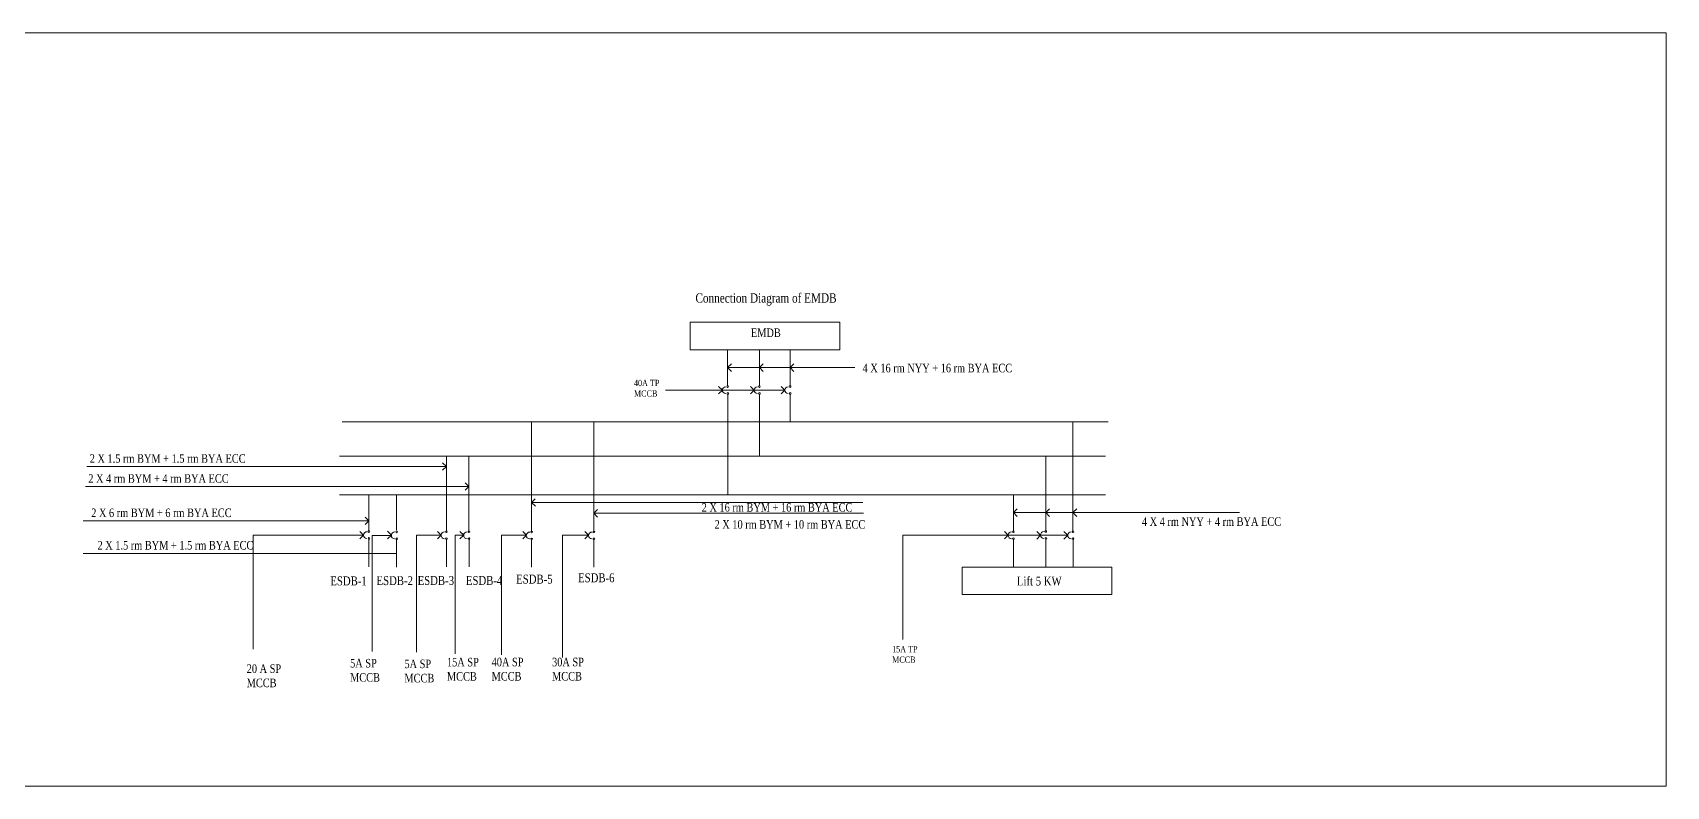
# Model space of a CAD drawing. Header units: inches. Extents: x -13742749 to 88736, y -40897 to 32194776.
# Drawn here: x 63323 to 73203, y 26265398 to 26269953 of the extents above; entities that cross this region are included whole.
import ezdxf

# ---------------------------------------------------------------- set-up
doc = ezdxf.new("R2010")
doc.units = ezdxf.units.IN
doc.header["$LTSCALE"] = 10
doc.header["$MEASUREMENT"] = 0
doc.linetypes.add('HIDDEN', pattern=[0.375, 0.25, -0.125])
for name, color, linetype, lineweight in [('Lift_pump_switch_text', 106, 'Continuous', 13), ('SDB_TEXT', 10, 'Continuous', 13), ('Switchboard_Diagram_My', 7, 'Continuous', 13)]:
    doc.layers.add(name, color=color, linetype=linetype, lineweight=lineweight)
doc.styles.get("Standard").update_dxf_attribs({"font": 'times.ttf', "width": 0.8})

msp = doc.modelspace()

# ---------------------------------------------------------------- linework, layer by layer
at = {"layer": 'Switchboard_Diagram_My', "linetype": 'ByBlock', "ltscale": 10}
for p, q in [((67525.9802, 26268035.32637), (67525.9802, 26267821.77182)), ((67717.6383, 26268035.32637), (67717.6383, 26267821.77182)), ((67903.73927, 26268035.32637), (67903.73927, 26267821.77182)), ((67525.9802, 26267928.40739), (67548.56613, 26267951.04491)), ((67525.9802, 26267928.5491), (68295.60467, 26267928.5491)), ((67548.76798, 26267905.67153), (67525.9802, 26267928.40739)), ((67717.6383, 26267928.40739), (67740.22423, 26267951.04491)), ((67740.42608, 26267905.67153), (67717.6383, 26267928.40739)), ((67903.73927, 26267928.40739), (67926.3252, 26267951.04491)), ((67926.52705, 26267905.67153), (67903.73927, 26267928.40739)), ((67871.87812, 26267792.0251), (67150.45714, 26267792.0251)), ((67471.25724, 26267814.75695), (67494.04502, 26267792.02109)), ((67494.04502, 26267792.02109), (67471.45909, 26267769.38357)), ((67663.50826, 26267814.99162), (67686.29604, 26267792.25576)), ((67686.29604, 26267792.25576), (67663.71011, 26267769.61824)), ((67849.40715, 26267814.84624), (67872.19494, 26267792.11038)), ((67872.19494, 26267792.11038), (67849.609, 26267769.47286)), ((67526.24275, 26267766.45982), (67526.24275, 26267601.22612)), ((67717.90085, 26267766.45982), (67717.90085, 26267601.22612)), ((67904.00182, 26267766.45982), (67904.00182, 26267601.22612)), ((65195.03589, 26267601.22612), (69827.1725, 26267601.22612)), ((66340.1742, 26267392.8489), (66340.1742, 26267601.22612)), ((66716.79853, 26267392.8489), (66716.79853, 26267601.22612)), ((67526.24275, 26267601.22612), (67526.24275, 26267159.8994)), ((67717.90085, 26267601.22612), (67717.90085, 26267393.93625)), ((69614.44281, 26267159.05312), (69614.44281, 26267601.22612)), ((65178.30141, 26267393.93625), (69810.43803, 26267393.93625)), ((65824.62397, 26267156.2595), (65824.62397, 26267393.93625)), ((65961.38306, 26267156.2595), (65961.38306, 26267393.93625)), ((66340.1742, 26267155.17215), (66340.1742, 26267392.8489)), ((66716.79853, 26267155.17215), (66716.79853, 26267392.8489)), ((69450.00059, 26267159.8994), (69450.00059, 26267393.93625)), ((65824.62397, 26267330.13946), (63649.88894, 26267330.13946)), ((65801.8184, 26267353.1495), (65824.60618, 26267330.41364)), ((65824.60618, 26267330.41364), (65802.02024, 26267307.77612)), ((65961.38306, 26267209.20041), (63641.24151, 26267209.20041)), ((65937.98505, 26267231.99247), (65960.77284, 26267209.25661)), ((65960.77284, 26267209.25661), (65938.1869, 26267186.6191)), ((65178.30141, 26267159.8994), (69810.43803, 26267159.8994)), ((65356.06906, 26267159.8994), (65356.06906, 26266945.29904)), ((65523.78527, 26267159.8994), (65523.78527, 26266945.29904)), ((65824.62397, 26267156.2595), (65824.62397, 26266941.65914)), ((65961.38306, 26267156.2595), (65961.38306, 26266941.65914)), ((66340.1742, 26267155.17215), (66340.1742, 26266940.57179)), ((66340.1742, 26267113.03251), (66362.76013, 26267135.67002)), ((66362.96198, 26267090.29665), (66340.1742, 26267113.03251)), ((66340.1742, 26267112.96058), (68343.77401, 26267112.96058)), ((66716.79853, 26267155.17215), (66716.79853, 26266940.57179)), ((69253.93474, 26267159.05312), (69253.93474, 26266944.45276)), ((69450.00059, 26267160.31671), (69450.00059, 26266945.71635)), ((69614.44281, 26267159.05312), (69614.44281, 26266944.45276)), ((65356.47267, 26267001.79885), (63628.86796, 26267001.79885)), ((65333.68489, 26267024.53471), (65356.47267, 26267001.79885)), ((65356.47267, 26267001.79885), (65333.88674, 26266979.16133)), ((66716.79853, 26267047.87197), (66739.38446, 26267070.50949)), ((66716.79853, 26267047.87197), (68347.45182, 26267047.87197)), ((66739.58631, 26267025.13611), (66716.79853, 26267047.87197)), ((69253.93474, 26267051.75294), (70621.21842, 26267051.75294)), ((69253.93489, 26267051.70331), (69276.52083, 26267074.34083)), ((69276.72267, 26267028.96745), (69253.93489, 26267051.70331)), ((69450.00074, 26267051.70331), (69472.58668, 26267074.34083)), ((69472.78852, 26267028.96745), (69450.00074, 26267051.70331)), ((69614.44296, 26267051.70331), (69637.02889, 26267074.34083)), ((69637.23074, 26267028.96745), (69614.44296, 26267051.70331)), ((65186.69157, 26266915.92008), (64656.09988, 26266915.92008)), ((64656.09988, 26266915.92008), (64656.09988, 26266227.44339)), ((65323.73909, 26266915.92008), (65186.69157, 26266915.92008)), ((65300.95131, 26266938.65594), (65323.73909, 26266915.92008)), ((65323.73909, 26266915.92008), (65301.15315, 26266893.28256)), ((65356.33161, 26266889.98703), (65356.33161, 26266724.75333)), ((65491.92392, 26266913.97957), (65375.9479, 26266913.97957)), ((65375.9479, 26266913.97957), (65375.9479, 26266213.42568)), ((65469.45133, 26266938.87682), (65492.23912, 26266916.14096)), ((65492.23912, 26266916.14096), (65469.65318, 26266893.50345)), ((65524.04782, 26266888.32398), (65524.04782, 26266723.09028)), ((65792.85834, 26266915.73297), (65644.14799, 26266915.73297)), ((65644.14799, 26266915.73297), (65644.14799, 26266209.12928)), ((65770.07056, 26266938.46882), (65792.85834, 26266915.73297)), ((65792.85834, 26266915.73297), (65770.2724, 26266893.09545)), ((65824.88652, 26266888.90376), (65824.88652, 26266723.67006)), ((65929.52171, 26266914.55935), (65877.022, 26266914.55935)), ((65877.022, 26266914.55935), (65877.022, 26266198.55859)), ((65906.88633, 26266938.5123), (65929.67411, 26266915.77644)), ((65929.67411, 26266915.77644), (65907.08817, 26266893.13893)), ((65961.64561, 26266888.90376), (65961.64561, 26266723.67006)), ((66309.02072, 26266915.83817), (66158.33199, 26266915.83817)), ((66158.33199, 26266915.83817), (66158.33199, 26266192.5609)), ((66286.23293, 26266938.57403), (66309.02072, 26266915.83817)), ((66309.02072, 26266915.83817), (66286.43478, 26266893.20065)), ((66340.43675, 26266887.81641), (66340.43675, 26266722.58271)), ((66685.19323, 26266915.72015), (66526.06802, 26266915.72015)), ((66526.06802, 26266915.72015), (66526.06802, 26266175.9242)), ((66662.40545, 26266938.45601), (66685.19323, 26266915.72015)), ((66685.19323, 26266915.72015), (66662.6073, 26266893.08264)), ((66717.06108, 26266887.81641), (66717.06108, 26266722.58271)), ((69582.58146, 26266914.79634), (68586.03475, 26266914.79634)), ((68586.03475, 26266914.79634), (68586.03475, 26266284.75394)), ((69199.46561, 26266937.82208), (69222.25339, 26266915.08622)), ((69222.25339, 26266915.08622), (69199.66746, 26266892.44871)), ((69254.19729, 26266889.14076), (69254.19729, 26266723.90705)), ((69395.90654, 26266937.6208), (69418.69432, 26266914.88494)), ((69418.69432, 26266914.88494), (69396.10839, 26266892.24743)), ((69450.26314, 26266890.40435), (69450.26314, 26266725.17065)), ((69559.88989, 26266937.62138), (69582.67767, 26266914.88552)), ((69582.67767, 26266914.88552), (69560.09174, 26266892.24801)), ((69614.70536, 26266889.14076), (69614.70536, 26266723.90705)), ((65524.04782, 26266805.70713), (63627.14094, 26266805.70713))]:
    msp.add_line(p, q, dxfattribs=at)
for points in [[(59284.01888, 26269952.51255), (73202.98994, 26269952.51255), (73202.98994, 26265397.66492), (59284.01888, 26265397.66492)], [(67298.52073, 26268203.14846), (68204.19224, 26268203.14846), (68204.19224, 26268036.32164), (67298.52073, 26268036.32164)], [(68943.58362, 26266722.91605), (69849.25513, 26266722.91605), (69849.25513, 26266556.08924), (68943.58362, 26266556.08924)]]:
    msp.add_lwpolyline(points, close=True, dxfattribs=at)
for centre in [(67525.9802, 26267813.77856), (67526.53918, 26267772.05989), (67717.6383, 26267813.77856), (67718.19728, 26267772.05989), (67903.73927, 26267813.77856), (67904.29825, 26267772.05989), (65356.06906, 26266937.30578), (65356.62803, 26266895.5871), (65523.78527, 26266935.64273), (65524.34425, 26266893.92405), (65824.62397, 26266936.2225), (65825.18295, 26266894.50383), (65961.38306, 26266936.2225), (65961.94204, 26266894.50383), (66340.1742, 26266935.13516), (66340.48619, 26266892.80466), (66716.79853, 26266935.13516), (66717.02919, 26266892.90501), (69253.93474, 26266936.4595), (69254.49372, 26266894.74083), (69450.00059, 26266937.72309), (69450.55957, 26266896.00442), (69614.44281, 26266936.4595), (69615.00179, 26266894.74083)]:
    msp.add_circle(centre, 4.98846, dxfattribs=at)
for centre, start in [((67514.84381, 26267792.1154), 91.365667073), ((67706.50191, 26267792.1154), 91.365667073), ((67892.60288, 26267792.1154), 91.365667073), ((65344.93266, 26266915.64262), 89.133640238), ((65512.64888, 26266913.97957), 89.133640238), ((65813.48758, 26266914.55935), 89.133640238), ((65950.24667, 26266914.55935), 89.133640238), ((66329.03781, 26266913.472), 89.133640238), ((66705.66214, 26266913.472), 89.133640238), ((69242.79835, 26266914.79634), 89.133640238), ((69438.8642, 26266916.05993), 89.133640238), ((69603.30642, 26266914.79634), 89.133640238)]:
    msp.add_arc(centre, 20.72496, start, 269.133640238, dxfattribs=at)

# ---------------------------------------------------------------- texts
at = {"layer": 'Lift_pump_switch_text', "linetype": 'ByBlock', "ltscale": 10, "char_height": 38.159948, "width": 5137.9154585, "attachment_point": 1}
for s, insert in [('40A TP \\PMCCB', (66959.32399, 26267854.50775)), ('15A TP \\PMCCB', (68520.65043, 26266246.00747))]:
    msp.add_mtext(s, dxfattribs=dict(at, insert=insert))
at = {"layer": 'SDB_TEXT', "linetype": 'ByBlock', "ltscale": 10, "width": 1913.0686274, "attachment_point": 1}
for s, insert, char_height in [('EMDB', (67666.65057, 26268164.81784), 51.688908), ('4 X 16 rm NYY + 16 rm BYA ECC', (68342.10387, 26267951.59026), 51.6889078), ('2 X 1.5 rm BYM + 1.5 rm BYA ECC', (63667.79923, 26267404.8741), 51.6889078), ('2 X 4 rm BYM + 4 rm BYA ECC', (63659.15168, 26267283.93517), 51.6889078), ('2 X 16 rm BYM + 16 rm BYA ECC', (67368.96923, 26267109.61408), 51.6889078), ('2 X 6 rm BYM + 6 rm BYA ECC', (63676.82273, 26267076.53348), 51.6889078), ('2 X 10 rm BYM + 10 rm BYA ECC', (67446.66783, 26267006.33083), 51.6889078), ('4 X 4 rm NYY + 4 rm BYA ECC', (70031.34433, 26267023.6463), 51.6889078), ('2 X 1.5 rm BYM + 1.5 rm BYA ECC', (63714.86701, 26266880.44188), 51.6889078), ('20 A SP\\PMCCB', (64617.14338, 26266134.65024), 51.688908), ('5A SP\\PMCCB', (65242.53401, 26266167.71828), 51.688908), ('5A SP\\PMCCB', (65571.1449, 26266163.61831), 51.688908), ('15A SP\\PMCCB', (65828.21201, 26266174.03255), 51.688908), ('40A SP\\PMCCB', (66098.45012, 26266174.79905), 51.688908), ('30A SP\\PMCCB', (66464.03773, 26266174.79905), 51.688908)]:
    msp.add_mtext(s, dxfattribs=dict(at, insert=insert, char_height=char_height))
at = {"layer": 'Switchboard_Diagram_My', "linetype": 'HIDDEN', "ltscale": 10, "insert": (67331.14173, 26268377.27219), "char_height": 56.1488802, "width": 8180.5550433, "attachment_point": 1}
msp.add_mtext('Connection Diagram of EMDB', dxfattribs=at)
at = {"layer": 'Switchboard_Diagram_My', "linetype": 'ByBlock', "ltscale": 10, "char_height": 53.808023, "width": 1046.5951689, "attachment_point": 1}
for s, insert in [('ESDB-1', (65122.93178, 26266665.98422)), ('ESDB-2', (65402.32598, 26266667.71288)), ('ESDB-3', (65650.79691, 26266668.64439)), ('ESDB-4', (65942.80615, 26266668.70395)), ('ESDB-5', (66246.83408, 26266676.90176)), ('ESDB-6', (66621.29288, 26266684.86045)), ('Lift 5 KW ', (69275.35135, 26266665.40073))]:
    msp.add_mtext(s, dxfattribs=dict(at, insert=insert))

doc.saveas('drawing.dxf')
